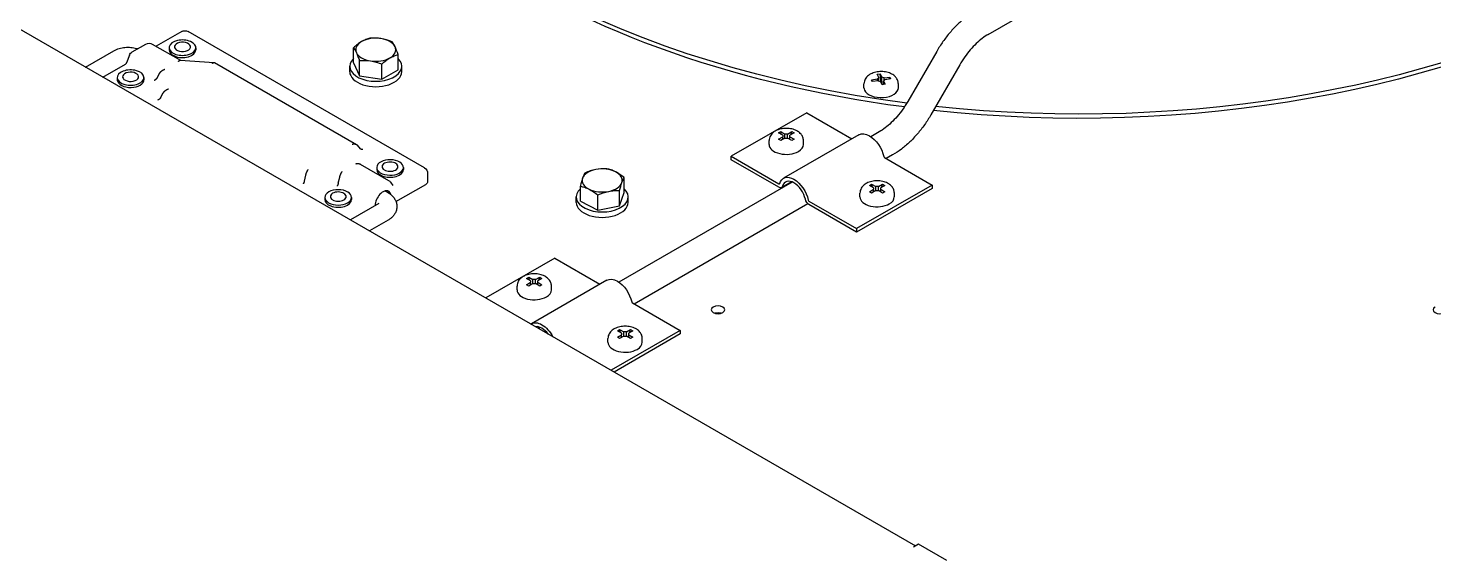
# Model space of a CAD drawing. Extents: x 0 to 216, y -5 to 280.
# Drawn here: x 173.34 to 182.46, y 178.08 to 181.49 of the extents above; entities that cross this region are included whole.
import ezdxf

# ---------------------------------------------------------------- set-up
doc = ezdxf.new("R2010")
doc.units = 0
doc.header["$LTSCALE"] = 10
doc.header["$MEASUREMENT"] = 0
doc.layers.add('CADdetails-9-EXTRAFINE', color=9, linetype='CONTINUOUS')

msp = doc.modelspace()

# ---------------------------------------------------------------- linework, layer by layer
at = {"layer": 'CADdetails-9-EXTRAFINE', "linetype": 'Continuous', "extrusion": (0.707107, 0.408248, -0.57735)}
for p, q in [((169.8024, 183.4975), (179.1006, 178.1292)), ((179.5723, 181.451), (180.7314, 182.1202)), ((174.3378, 181.4692), (174.1721, 181.3735)), ((175.9127, 180.5839), (174.3794, 181.4692)), ((174.0168, 181.337), (174.1053, 181.3881)), ((174.1469, 181.3881), (174.3296, 181.2826)), ((174.2563, 181.3647), (174.2563, 181.3506)), ((174.4295, 181.3647), (174.4295, 181.3506)), ((175.4524, 181.2662), (175.4524, 181.3642)), ((173.714, 181.2391), (173.8967, 181.3446)), ((173.9988, 181.316), (173.9797, 181.2669)), ((174.3283, 181.2827), (174.5485, 181.2687)), ((175.4912, 181.1826), (175.4912, 181.2806)), ((175.7421, 181.2214), (175.7421, 181.3194)), ((179.2375, 181.3408), (179.0494, 181.015)), ((173.8267, 181.1741), (173.9722, 181.2581)), ((174.1756, 181.1652), (174.1943, 181.1981)), ((174.5509, 181.268), (175.4721, 180.7361)), ((175.4286, 181.2087), (175.4286, 181.2438)), ((175.4524, 181.2662), (175.4912, 181.1826)), ((175.4912, 181.1826), (175.6361, 181.1602)), ((175.6361, 181.1602), (175.6361, 181.2582)), ((175.6361, 181.1602), (175.7421, 181.2214)), ((175.7659, 181.2087), (175.7659, 181.2438)), ((178.8512, 181.1918), (178.8712, 181.1949)), ((178.8611, 181.1704), (178.8512, 181.1918)), ((178.8712, 181.1949), (178.8812, 181.1735)), ((178.8766, 181.137), (178.8712, 181.1949)), ((179.3875, 181.2542), (179.1994, 180.9284)), ((173.9198, 181.1704), (173.9198, 181.1563)), ((174.093, 181.1704), (174.093, 181.1563)), ((178.7654, 181.105), (178.7654, 181.1299)), ((178.8154, 181.156), (178.8525, 181.1618)), ((178.8208, 181.1444), (178.8154, 181.156)), ((178.8579, 181.1502), (178.8208, 181.1444)), ((178.8611, 181.1704), (178.8525, 181.1618)), ((178.8525, 181.1493), (178.8525, 181.1618)), ((178.8579, 181.1502), (178.8728, 181.1452)), ((178.8611, 181.1491), (178.8611, 181.1704)), ((178.8827, 181.1238), (178.8728, 181.1452)), ((178.8961, 181.1685), (178.8812, 181.1735)), ((178.8812, 181.1271), (178.8812, 181.1735)), ((178.9028, 181.1269), (178.8827, 181.1238)), ((178.8929, 181.1483), (178.9015, 181.1569)), ((178.8929, 181.1483), (178.9028, 181.1269)), ((178.8929, 181.1254), (178.8929, 181.1483)), ((178.8961, 181.1685), (178.9332, 181.1742)), ((178.8961, 181.1515), (178.8961, 181.1685)), ((178.9386, 181.1627), (178.9015, 181.1569)), ((178.9278, 181.161), (178.9332, 181.1742)), ((178.9332, 181.1742), (178.9386, 181.1627)), ((178.9885, 181.105), (178.9885, 181.1299)), ((174.1998, 181.038), (174.2185, 181.0709)), ((178.3945, 180.9423), (177.9046, 180.6594)), ((178.3945, 180.9423), (178.6875, 180.7731)), ((178.2108, 180.8113), (178.2255, 180.8198)), ((178.2255, 180.8198), (178.2526, 180.8041)), ((178.2308, 180.7997), (178.2255, 180.8198)), ((178.2699, 180.8041), (178.297, 180.8198)), ((178.2917, 180.7997), (178.297, 180.8198)), ((178.297, 180.8198), (178.3117, 180.8113)), ((178.8646, 180.8182), (178.8103, 180.7868)), ((175.4971, 180.7083), (175.4784, 180.7308)), ((178.1497, 180.7364), (178.1497, 180.7613)), ((178.2379, 180.7957), (178.2108, 180.8113)), ((178.2108, 180.77), (178.2379, 180.7857)), ((178.2255, 180.7615), (178.2108, 180.77)), ((178.2526, 180.7772), (178.2255, 180.7615)), ((178.2379, 180.7957), (178.2379, 180.7857)), ((178.2379, 180.7687), (178.2379, 180.7857)), ((178.2389, 180.7693), (178.2379, 180.7731)), ((178.733, 180.7994), (178.2431, 180.5166)), ((178.2699, 180.8041), (178.2526, 180.8041)), ((178.2526, 180.7772), (178.2526, 180.8041)), ((178.2526, 180.7772), (178.2699, 180.7772)), ((178.2699, 180.7772), (178.2699, 180.8041)), ((178.297, 180.7615), (178.2699, 180.7772)), ((178.2835, 180.7693), (178.2846, 180.7731)), ((178.3117, 180.8113), (178.2846, 180.7957)), ((178.2846, 180.7857), (178.2846, 180.7957)), ((178.2846, 180.7857), (178.3117, 180.77)), ((178.2846, 180.7687), (178.2846, 180.7857)), ((178.3117, 180.77), (178.297, 180.7615)), ((178.3728, 180.7364), (178.3728, 180.7613)), ((177.9046, 180.6368), (177.9046, 180.6594)), ((177.9046, 180.6594), (178.2138, 180.4809)), ((178.2138, 180.4583), (177.9046, 180.6368)), ((178.8985, 180.6513), (179.2077, 180.4728)), ((178.9512, 180.6682), (178.9102, 180.6445)), ((175.4963, 180.609), (175.6802, 180.5028)), ((175.6035, 180.5869), (175.6035, 180.5728)), ((175.7767, 180.5869), (175.7767, 180.5728)), ((175.9335, 180.5479), (175.9335, 180.4936)), ((175.134, 180.4987), (175.143, 180.5372)), ((175.3542, 180.4847), (175.3632, 180.5232)), ((175.6934, 180.4907), (175.708, 180.4699)), ((175.7284, 180.3653), (175.9213, 180.4766)), ((176.925, 180.3673), (176.925, 180.4653)), ((178.3005, 180.4925), (177.1748, 179.8426)), ((177.2088, 180.4234), (177.2088, 180.5214)), ((178.2962, 180.4941), (178.2312, 180.4566)), ((179.2077, 180.4728), (178.7178, 180.1899)), ((178.8006, 180.4708), (178.8153, 180.4793)), ((178.8277, 180.4551), (178.8006, 180.4708)), ((178.8153, 180.4793), (178.8424, 180.4636)), ((178.8206, 180.4592), (178.8153, 180.4793)), ((178.8277, 180.4551), (178.8277, 180.4452)), ((178.8597, 180.4636), (178.8424, 180.4636)), ((178.8424, 180.4367), (178.8424, 180.4636)), ((178.8597, 180.4636), (178.8868, 180.4793)), ((178.8597, 180.4367), (178.8597, 180.4636)), ((178.9015, 180.4708), (178.8744, 180.4551)), ((178.8744, 180.4452), (178.8744, 180.4551)), ((178.8815, 180.4592), (178.8868, 180.4793)), ((178.8868, 180.4793), (178.9015, 180.4708)), ((179.2077, 180.4728), (179.2077, 180.4502)), ((175.2669, 180.3926), (175.2669, 180.3785)), ((175.4401, 180.3926), (175.4401, 180.3785)), ((175.6778, 180.4226), (175.6571, 180.4345)), ((176.8982, 180.3603), (176.8982, 180.3953)), ((176.925, 180.3673), (177.038, 180.3103)), ((177.038, 180.3103), (177.038, 180.4084)), ((177.1799, 180.3384), (177.1799, 180.4364)), ((177.1799, 180.3384), (177.2088, 180.4234)), ((177.2356, 180.3603), (177.2356, 180.3953)), ((178.4086, 180.3685), (178.7178, 180.1899)), ((179.2077, 180.4502), (178.7178, 180.1673)), ((178.7395, 180.3958), (178.7395, 180.4207)), ((178.8006, 180.4295), (178.8277, 180.4452)), ((178.8153, 180.421), (178.8006, 180.4295)), ((178.8424, 180.4367), (178.8153, 180.421)), ((178.8277, 180.4282), (178.8277, 180.4452)), ((178.8288, 180.4288), (178.8277, 180.4326)), ((178.8424, 180.4367), (178.8597, 180.4367)), ((178.8868, 180.421), (178.8597, 180.4367)), ((178.8733, 180.4288), (178.8744, 180.4326)), ((178.8744, 180.4452), (178.9015, 180.4295)), ((178.8744, 180.4282), (178.8744, 180.4452)), ((178.9015, 180.4295), (178.8868, 180.421)), ((178.9626, 180.3958), (178.9626, 180.4207)), ((175.6161, 180.3519), (175.4335, 180.2464)), ((175.5933, 180.3403), (175.5933, 180.3387)), ((177.038, 180.3103), (177.1799, 180.3384)), ((178.4017, 180.3509), (177.2747, 179.7002)), ((178.7178, 180.1673), (178.4086, 180.3459)), ((175.6778, 180.2451), (175.5568, 180.1752)), ((178.7178, 180.1899), (178.7178, 180.1673)), ((176.759, 179.998), (176.3113, 179.7396)), ((176.759, 179.998), (177.052, 179.8288)), ((176.514, 179.792), (176.514, 179.8169)), ((176.5751, 179.867), (176.5898, 179.8754)), ((176.6022, 179.8513), (176.5751, 179.867)), ((176.5751, 179.8257), (176.6022, 179.8413)), ((176.5898, 179.8172), (176.5751, 179.8257)), ((176.5898, 179.8754), (176.6169, 179.8598)), ((176.5951, 179.8554), (176.5898, 179.8754)), ((176.6169, 179.8328), (176.5898, 179.8172)), ((176.6022, 179.8513), (176.6022, 179.8413)), ((176.6022, 179.8244), (176.6022, 179.8413)), ((176.6033, 179.825), (176.6022, 179.8288)), ((177.0975, 179.8551), (176.6076, 179.5723)), ((176.6342, 179.8598), (176.6169, 179.8598)), ((176.6169, 179.8328), (176.6169, 179.8598)), ((176.6169, 179.8328), (176.6342, 179.8328)), ((176.6342, 179.8598), (176.6613, 179.8754)), ((176.6342, 179.8328), (176.6342, 179.8598)), ((176.6613, 179.8172), (176.6342, 179.8328)), ((176.6479, 179.825), (176.6489, 179.8288)), ((176.676, 179.867), (176.6489, 179.8513)), ((176.6489, 179.8413), (176.6489, 179.8513)), ((176.6489, 179.8413), (176.676, 179.8257)), ((176.6489, 179.8244), (176.6489, 179.8413)), ((176.656, 179.8554), (176.6613, 179.8754)), ((176.6613, 179.8754), (176.676, 179.867)), ((176.676, 179.8257), (176.6613, 179.8172)), ((176.7371, 179.792), (176.7371, 179.8169)), ((177.2629, 179.707), (177.5722, 179.5285)), ((176.6607, 179.5499), (176.6503, 179.5439)), ((176.665, 179.5482), (176.6539, 179.5418)), ((177.1038, 179.4515), (177.1038, 179.4764)), ((177.5722, 179.5285), (177.1245, 179.2701)), ((177.5722, 179.5059), (177.1441, 179.2588)), ((177.1649, 179.5264), (177.1796, 179.5349)), ((177.192, 179.5108), (177.1649, 179.5264)), ((177.1649, 179.4851), (177.192, 179.5008)), ((177.1796, 179.4767), (177.1649, 179.4851)), ((177.1796, 179.5349), (177.2067, 179.5193)), ((177.185, 179.5149), (177.1796, 179.5349)), ((177.2067, 179.4923), (177.1796, 179.4767)), ((177.192, 179.5108), (177.192, 179.5008)), ((177.192, 179.4838), (177.192, 179.5008)), ((177.1931, 179.4844), (177.192, 179.4883)), ((177.224, 179.5193), (177.2067, 179.5193)), ((177.2067, 179.4923), (177.2067, 179.5193)), ((177.2067, 179.4923), (177.224, 179.4923)), ((177.224, 179.5193), (177.2511, 179.5349)), ((177.224, 179.4923), (177.224, 179.5193)), ((177.2511, 179.4767), (177.224, 179.4923)), ((177.2377, 179.4844), (177.2387, 179.4883)), ((177.2658, 179.5264), (177.2387, 179.5108)), ((177.2387, 179.5008), (177.2387, 179.5108)), ((177.2387, 179.5008), (177.2658, 179.4851)), ((177.2387, 179.4838), (177.2387, 179.5008)), ((177.2458, 179.5149), (177.2511, 179.5349)), ((177.2511, 179.5349), (177.2658, 179.5264)), ((177.2658, 179.4851), (177.2511, 179.4767)), ((177.3269, 179.4515), (177.3269, 179.4764)), ((177.5722, 179.5285), (177.5722, 179.5059)), ((179.1194, 178.1401), (179.0873, 178.1215)), ((179.3031, 178.034), (179.1194, 178.1401))]:
    msp.add_line(p, q, dxfattribs=at)
at = {"layer": 'CADdetails-9-EXTRAFINE', "linetype": 'Continuous', "extrusion": (1.15891e-16, 2.13149e-17, -1)}
msp.add_arc((-174.3586, 181.4332), 0.0416, 60, 120, dxfattribs=at)
at = {"layer": 'CADdetails-9-EXTRAFINE', "linetype": 'Continuous', "extrusion": (8.81358e-17, 6.93889e-17, -1)}
for centre, start, end in [((-174.1261, 181.3521), 60, 120), ((-175.6594, 180.4668), 120, 144.89609)]:
    msp.add_arc(centre, 0.0416, start, end, dxfattribs=at)
at = {"layer": 'CADdetails-9-EXTRAFINE', "linetype": 'Continuous', "extrusion": (1.56528e-16, 1.72974e-16, -1)}
msp.add_arc((-174.0376, 181.301), 0.0416, 21.20602, 60, dxfattribs=at)
at = {"layer": 'CADdetails-9-EXTRAFINE', "linetype": 'Continuous', "extrusion": (8.06987e-17, 1.93293e-16, -1)}
msp.add_arc((-175.8919, 180.5479), 0.0416, 120, 180, dxfattribs=at)
at = {"layer": 'CADdetails-9-EXTRAFINE', "linetype": 'Continuous', "extrusion": (1.11022e-16, 2.77556e-16, -1)}
msp.add_ellipse((180.1604, 183.8704), major_axis=(-5.0876, 0), ratio=0.57735, start_param=-1.349434, end_param=0.780399, dxfattribs=at)
at = {"layer": 'CADdetails-9-EXTRAFINE', "linetype": 'Continuous', "extrusion": (2.22045e-16, 4.16334e-16, -1)}
msp.add_ellipse((180.1604, 183.8433), major_axis=(-5.0876, 0), ratio=0.57735, start_param=-1.346237, end_param=0, dxfattribs=at)
at = {"layer": 'CADdetails-9-EXTRAFINE', "linetype": 'Continuous', "extrusion": (1.73642e-29, 2.77556e-16, -1)}
msp.add_ellipse((180.1604, 183.8433), major_axis=(-5.0876, 0), ratio=0.57735, start_param=-2.356194, end_param=-1.384068, dxfattribs=at)
at = {"layer": 'CADdetails-9-EXTRAFINE', "linetype": 'Continuous', "extrusion": (5.55112e-17, 4.16334e-16, -1)}
msp.add_ellipse((180.1604, 183.8704), major_axis=(-5.0876, 0), ratio=0.57735, start_param=-2.356194, end_param=-1.387018, dxfattribs=at)
at = {"layer": 'CADdetails-9-EXTRAFINE', "linetype": 'Continuous'}
for centre, major_axis, start_param, end_param in [((174.3429, 181.3647), (-0.0866, 0), -2.226266, 0.915327), ((174.3429, 181.3698), (-0.052, 0), -2.226266, 0.915327), ((174.3429, 181.3647), (0.0866, 0), -2.226266, 0.915327), ((174.3429, 181.3698), (0.052, 0), -2.226266, 0.915327), ((175.5972, 181.3513), (-0.1299, 0), -0.785398, 0.261799), ((175.5972, 181.3513), (-0.1299, 0), -1.832596, -0.785398), ((175.5972, 181.3513), (0.1299, 0), 0.261799, 1.308997), ((175.5972, 181.3513), (0.1299, 0), -0.785398, 0.261799), ((174.3429, 181.3506), (-0.0866, 0), 0, 0.915327), ((174.3429, 181.3506), (0.0866, 0), -2.226266, 0), ((175.5972, 181.2438), (-0.1687, 0), -0.537783, 3.679376), ((175.5972, 181.3513), (-0.1299, 0), 0.261799, 1.308997), ((175.5972, 181.3513), (0.1299, 0), -1.832596, -0.785398), ((174.0064, 181.1704), (0.0866, 0), 0.069212, 3.210805), ((174.0064, 181.1755), (0.052, 0), 0.069212, 3.210805), ((175.5972, 181.2087), (-0.1687, 0), 0, 3.141593), ((174.0064, 181.1563), (-0.0866, 0), 0, 0.069212), ((174.0064, 181.1704), (-0.0866, 0), 0.069212, 3.210805), ((174.0064, 181.1563), (-0.0866, 0), 0.069212, 3.141593), ((174.0064, 181.1755), (-0.052, 0), 0.069212, 3.210805), ((178.877, 181.105), (-0.1115, 0), 0, 0.261799), ((178.877, 181.105), (-0.1115, 0), 0.261799, 3.141593), ((178.2612, 180.7364), (-0.1115, 0), 0, 2.356194), ((178.2612, 180.7364), (0.1115, 0), -0.785398, 0), ((175.6901, 180.5869), (-0.0866, 0), -2.192974, 0.948618), ((178.8985, 180.657), (0.00346, -0.006), -2.081569, -0.785398), ((175.6901, 180.5728), (-0.0866, 0), 0, 0.948618), ((175.6901, 180.592), (-0.052, 0), -2.192974, 0.948618), ((175.6901, 180.5869), (0.0866, 0), -2.192974, 0.948618), ((175.6901, 180.5728), (0.0866, 0), -2.192974, 0), ((175.6901, 180.592), (0.052, 0), -2.192974, 0.948618), ((177.0669, 180.5028), (-0.1299, 0), -1.241095, -0.193897), ((177.0669, 180.5028), (-0.1299, 0), -2.288292, -1.241095), ((177.0669, 180.5028), (0.1299, 0), -0.193897, 0.8533), ((177.0669, 180.5028), (-0.1299, 0), -0.193897, 0.8533), ((177.0669, 180.5028), (0.1299, 0), -1.241095, -0.193897), ((178.2138, 180.4866), (0.00346, -0.006), -0.785398, 0.510773), ((178.3112, 180.3987), (-0.0542, 0.0939), -0.785398, 0.510773), ((178.3112, 180.3987), (-0.0542, 0.0939), -2.081569, -0.785398), ((175.3535, 180.3926), (-0.0866, 0), -2.168228, 0.973364), ((175.3535, 180.3785), (-0.0866, 0), 0, 0.973364), ((175.3535, 180.3977), (-0.052, 0), -2.168228, 0.973364), ((175.3535, 180.3926), (0.0866, 0), -2.168228, 0.973364), ((175.3535, 180.3785), (0.0866, 0), -2.168228, 0), ((175.3535, 180.3977), (0.052, 0), -2.168228, 0.973364), ((175.6445, 180.3698), (-0.0362, -0.0627), -1.957403, -0.785398), ((175.6445, 180.3698), (0.0362, 0.0627), -0.574148, 0.386607), ((177.0669, 180.3953), (-0.1687, 0), -0.5712, 3.712792), ((177.0669, 180.3603), (-0.1687, 0), 0, 3.141593), ((177.0669, 180.5028), (0.1299, 0), -2.288292, -1.241095), ((178.4086, 180.3741), (0.00346, -0.006), -2.081569, -0.785398), ((178.851, 180.3958), (-0.1115, 0), 0, 2.356194), ((178.851, 180.3958), (0.1115, 0), -0.785398, 0), ((176.6256, 179.792), (-0.1115, 0), 0, 2.356194), ((176.6256, 179.792), (0.1115, 0), -0.785398, 0), ((177.2629, 179.7127), (0.00346, -0.006), -2.081569, -0.785398), ((177.8182, 179.6627), (-0.0443, 0), -0.785398, 2.356194), ((177.8182, 179.6627), (0.0443, 0), -0.785398, 2.356194), ((177.8182, 179.6169), (-0.0443, 0), -2.033314, -1.108279), ((182.5026, 179.6627), (-0.0443, 0), -0.785398, 2.356194), ((176.6757, 179.4544), (-0.0542, 0.0939), -0.785398, -0.221012), ((176.6757, 179.4544), (-0.0542, 0.0939), -1.349784, -0.785398), ((177.2154, 179.4515), (-0.1115, 0), 0, 2.356194), ((177.2154, 179.4515), (0.1115, 0), -0.785398, 0)]:
    msp.add_ellipse(centre, major_axis=major_axis, ratio=0.57735, start_param=start_param, end_param=end_param, dxfattribs=at)
at = {"layer": 'CADdetails-9-EXTRAFINE', "linetype": 'Continuous', "extrusion": (-8.202e-17, -7.99819e-17, -1)}
msp.add_ellipse((178.8011, 180.6815), major_axis=(-0.0681, 0.1179), ratio=0.57735, start_param=0, end_param=0.785398, dxfattribs=at)
at = {"layer": 'CADdetails-9-EXTRAFINE', "linetype": 'Continuous', "extrusion": (-1.18381e-16, 9.40192e-17, -1)}
for centre in [(178.8011, 180.6815), (178.3112, 180.3987)]:
    msp.add_ellipse(centre, major_axis=(0.0681, -0.1179), ratio=0.57735, start_param=-2.356194, end_param=-1.060024, dxfattribs=at)
at = {"layer": 'CADdetails-9-EXTRAFINE', "linetype": 'Continuous', "extrusion": (1.11022e-16, 1.38778e-16, -1)}
msp.add_ellipse((175.8919, 180.4936), major_axis=(0.0416, 0), ratio=0.57735, start_param=0, end_param=0.785398, dxfattribs=at)
at = {"layer": 'CADdetails-9-EXTRAFINE', "linetype": 'Continuous', "extrusion": (-1.56241e-16, 4.85723e-17, -1)}
msp.add_ellipse((178.2138, 180.4866), major_axis=(0.0173, -0.03), ratio=0.57735, start_param=-0.510773, end_param=0.785398, dxfattribs=at)
at = {"layer": 'CADdetails-9-EXTRAFINE', "linetype": 'Continuous', "extrusion": (1.00555e-17, 2.04628e-16, -1)}
msp.add_ellipse((178.3112, 180.3987), major_axis=(-0.0681, 0.1179), ratio=0.57735, start_param=-0.510773, end_param=0.785398, dxfattribs=at)
at = {"layer": 'CADdetails-9-EXTRAFINE', "linetype": 'Continuous', "extrusion": (3.47674e-16, -8.43346e-18, -1)}
msp.add_ellipse((175.6396, 180.3727), major_axis=(0.0362, 0.0627), ratio=0.57735, start_param=0.067717, end_param=0.553072, dxfattribs=at)
at = {"layer": 'CADdetails-9-EXTRAFINE', "linetype": 'Continuous', "extrusion": (3.56588e-17, 1.60282e-16, -1)}
msp.add_ellipse((178.4086, 180.3741), major_axis=(-0.0173, 0.03), ratio=0.57735, start_param=-2.356194, end_param=-1.060024, dxfattribs=at)
at = {"layer": 'CADdetails-9-EXTRAFINE', "linetype": 'Continuous', "extrusion": (-1.73434e-16, -3.26701e-17, -1)}
msp.add_ellipse((177.1656, 179.7372), major_axis=(-0.0681, 0.1179), ratio=0.57735, start_param=0, end_param=0.785398, dxfattribs=at)
at = {"layer": 'CADdetails-9-EXTRAFINE', "linetype": 'Continuous', "extrusion": (9.33317e-17, -5.0633e-17, -1)}
msp.add_ellipse((177.1656, 179.7372), major_axis=(0.0681, -0.1179), ratio=0.57735, start_param=-2.356194, end_param=-1.060024, dxfattribs=at)
at = {"layer": 'CADdetails-9-EXTRAFINE', "linetype": 'Continuous', "extrusion": (-2.61893e-16, 1.20545e-16, -1)}
msp.add_ellipse((176.6757, 179.4544), major_axis=(-0.0681, 0.1179), ratio=0.57735, start_param=-0.047244, end_param=0.785398, dxfattribs=at)
at = {"layer": 'CADdetails-9-EXTRAFINE', "linetype": 'Continuous', "extrusion": (-3.80091e-17, 6.58336e-17, -1)}
msp.add_ellipse((176.6757, 179.4544), major_axis=(0.0681, -0.1179), ratio=0.57735, start_param=-2.356194, end_param=-1.523552, dxfattribs=at)
at = {"layer": 'CADdetails-9-EXTRAFINE', "linetype": 'Continuous'}
for points, knots in [([(179.4857, 181.601), (179.4662, 181.5898), (179.4472, 181.577), (179.4101, 181.5488), (179.3921, 181.5334), (179.3572, 181.5002), (179.3404, 181.4824), (179.3081, 181.4448), (179.2928, 181.4251), (179.2638, 181.384), (179.2501, 181.3627), (179.2375, 181.3408)], [0, 0, 0, 0, 0.1570796, 0.1570796, 0.3141593, 0.3141593, 0.4712389, 0.4712389, 0.6283185, 0.6283185, 0.7853982, 0.7853982, 0.7853982, 0.7853982]), ([(173.8967, 181.3446), (173.9079, 181.3511), (173.9198, 181.3559), (173.9443, 181.3631), (173.9569, 181.3654), (173.9823, 181.3678), (173.9952, 181.3678), (174.0206, 181.3654), (174.0332, 181.3631), (174.0477, 181.3589), (174.0499, 181.3582), (174.0522, 181.3574)], [3.141593, 3.141593, 3.141593, 3.141593, 3.455752, 3.455752, 3.769911, 3.769911, 4.08407, 4.08407, 4.39823, 4.39823, 4.455996, 4.455996, 4.455996, 4.455996]), ([(175.5054, 181.4043), (175.4964, 181.3991), (175.4873, 181.393), (175.4696, 181.3794), (175.4609, 181.372), (175.4524, 181.3642)], [0.007687364, 0.007687364, 0.007687364, 0.007687364, 0.009079015, 0.009079015, 0.010470665, 0.010470665, 0.010470665, 0.010470665]), ([(175.5584, 181.4255), (175.5498, 181.4234), (175.541, 181.4207), (175.5233, 181.4137), (175.5144, 181.4095), (175.5054, 181.4043)], [0.004905717, 0.004905717, 0.004905717, 0.004905717, 0.006296541, 0.006296541, 0.007687364, 0.007687364, 0.007687364, 0.007687364]), ([(175.6309, 181.4237), (175.6247, 181.4247), (175.6185, 181.4254), (175.6063, 181.4264), (175.6003, 181.4267), (175.5822, 181.4271), (175.5702, 181.4265), (175.5584, 181.4255)], [0.002782414, 0.002782414, 0.002782414, 0.002782414, 0.003475359, 0.003475359, 0.004168303, 0.004168303, 0.005554192, 0.005554192, 0.005554192, 0.005554192]), ([(175.7227, 181.3707), (175.7211, 181.3742), (175.7194, 181.3776), (175.7161, 181.3838), (175.7145, 181.3866), (175.7097, 181.3946), (175.7065, 181.3991), (175.7033, 181.403)], [0.002782414, 0.002782414, 0.002782414, 0.002782414, 0.003475359, 0.003475359, 0.004168303, 0.004168303, 0.005554192, 0.005554192, 0.005554192, 0.005554192]), ([(179.5723, 181.451), (179.5596, 181.4437), (179.5466, 181.435), (179.5204, 181.4151), (179.5071, 181.4038), (179.481, 181.3789), (179.4682, 181.3654), (179.4432, 181.3363), (179.4312, 181.3208), (179.4083, 181.2884), (179.3975, 181.2715), (179.3875, 181.2542)], [0, 0, 0, 0, 0.1570796, 0.1570796, 0.3141593, 0.3141593, 0.4712389, 0.4712389, 0.6283185, 0.6283185, 0.7853982, 0.7853982, 0.7853982, 0.7853982]), ([(175.4718, 181.3319), (175.4734, 181.3283), (175.4751, 181.3245), (175.4784, 181.3166), (175.48, 181.3125), (175.4848, 181.2995), (175.488, 181.2903), (175.4912, 181.2806)], [0.002782414, 0.002782414, 0.002782414, 0.002782414, 0.003475359, 0.003475359, 0.004168303, 0.004168303, 0.005554192, 0.005554192, 0.005554192, 0.005554192]), ([(175.5636, 181.2788), (175.5698, 181.2779), (175.576, 181.2767), (175.5882, 181.274), (175.5942, 181.2724), (175.6123, 181.2671), (175.6242, 181.2629), (175.6361, 181.2582)], [0.002782414, 0.002782414, 0.002782414, 0.002782414, 0.003475359, 0.003475359, 0.004168303, 0.004168303, 0.005554192, 0.005554192, 0.005554192, 0.005554192]), ([(175.6361, 181.2582), (175.6446, 181.266), (175.6533, 181.2734), (175.671, 181.2869), (175.6801, 181.2931), (175.6891, 181.2983)], [0.002015536, 0.002015536, 0.002015536, 0.002015536, 0.003403628, 0.003403628, 0.00479172, 0.00479172, 0.00479172, 0.00479172]), ([(175.6891, 181.2983), (175.6981, 181.3034), (175.707, 181.3077), (175.7247, 181.3146), (175.7335, 181.3173), (175.7421, 181.3194)], [0.00479172, 0.00479172, 0.00479172, 0.00479172, 0.006178988, 0.006178988, 0.007566256, 0.007566256, 0.007566256, 0.007566256]), ([(173.9722, 181.2581), (173.9741, 181.2592), (173.9759, 181.2607), (173.9783, 181.2639), (173.9792, 181.2654), (173.9797, 181.2669)], [0, 0, 0, 0, 0.01284472, 0.01284472, 0.02247746, 0.02247746, 0.02247746, 0.02247746]), ([(178.9826, 181.1564), (178.9791, 181.1638), (178.9744, 181.1703), (178.9623, 181.183), (178.9545, 181.1886), (178.9361, 181.1987), (178.9252, 181.2026), (178.9023, 181.2081), (178.8903, 181.2095), (178.8663, 181.2096), (178.8543, 181.2084), (178.8312, 181.2034), (178.8201, 181.1996), (178.7996, 181.1889), (178.7901, 181.1821), (178.7761, 181.166), (178.7709, 181.1573), (178.7663, 181.1418), (178.7654, 181.1359), (178.7654, 181.1299)], [1.047198, 1.047198, 1.047198, 1.047198, 1.290132, 1.290132, 1.598312, 1.598312, 1.967813, 1.967813, 2.343621, 2.343621, 2.714829, 2.714829, 3.090108, 3.090108, 3.461612, 3.461612, 3.758457, 3.758457, 3.926991, 3.926991, 3.926991, 3.926991]), ([(178.9885, 181.1299), (178.9885, 181.1318), (178.9884, 181.1336), (178.9881, 181.1373), (178.9879, 181.1391), (178.9872, 181.1427), (178.9868, 181.1445), (178.9858, 181.148), (178.9853, 181.1497), (178.984, 181.1531), (178.9833, 181.1548), (178.9826, 181.1564)], [0.7853982, 0.7853982, 0.7853982, 0.7853982, 0.837758, 0.837758, 0.8901179, 0.8901179, 0.9424778, 0.9424778, 0.9948377, 0.9948377, 1.0471976, 1.0471976, 1.0471976, 1.0471976]), ([(179.0494, 181.015), (179.0394, 180.9977), (179.0286, 180.9808), (179.0057, 180.9484), (178.9937, 180.9329), (178.9687, 180.9038), (178.9559, 180.8903), (178.9298, 180.8654), (178.9165, 180.8541), (178.8903, 180.8342), (178.8773, 180.8255), (178.8646, 180.8182)], [2.3561945, 2.3561945, 2.3561945, 2.3561945, 2.5132741, 2.5132741, 2.6703538, 2.6703538, 2.8274334, 2.8274334, 2.984513, 2.984513, 3.1415927, 3.1415927, 3.1415927, 3.1415927]), ([(179.1994, 180.9284), (179.1868, 180.9065), (179.1731, 180.8852), (179.1441, 180.8441), (179.1288, 180.8244), (179.0966, 180.7868), (179.0797, 180.769), (179.0448, 180.7358), (179.0268, 180.7204), (178.9897, 180.6922), (178.9707, 180.6794), (178.9512, 180.6682)], [2.3561945, 2.3561945, 2.3561945, 2.3561945, 2.5132741, 2.5132741, 2.6703538, 2.6703538, 2.8274334, 2.8274334, 2.984513, 2.984513, 3.1415927, 3.1415927, 3.1415927, 3.1415927]), ([(178.1898, 180.8233), (178.1856, 180.8209), (178.1816, 180.8181), (178.1739, 180.812), (178.1703, 180.8087), (178.1636, 180.8011), (178.1606, 180.797), (178.1555, 180.7878), (178.1534, 180.7829), (178.1505, 180.7724), (178.1497, 180.7668), (178.1497, 180.7613)], [3.1415927, 3.1415927, 3.1415927, 3.1415927, 3.2986723, 3.2986723, 3.4557519, 3.4557519, 3.6128316, 3.6128316, 3.7699112, 3.7699112, 3.9269908, 3.9269908, 3.9269908, 3.9269908]), ([(178.3728, 180.7613), (178.3728, 180.7688), (178.3713, 180.7763), (178.3659, 180.7907), (178.3618, 180.7974), (178.3511, 180.8103), (178.344, 180.8162), (178.3269, 180.827), (178.3166, 180.8315), (178.2943, 180.838), (178.2824, 180.84), (178.2584, 180.8413), (178.2464, 180.8407), (178.223, 180.8368), (178.2116, 180.8336), (178.1971, 180.8272), (178.1934, 180.8254), (178.1898, 180.8233)], [0.785398, 0.785398, 0.785398, 0.785398, 0.999134, 0.999134, 1.232557, 1.232557, 1.524116, 1.524116, 1.884942, 1.884942, 2.262003, 2.262003, 2.633533, 2.633533, 3.007364, 3.007364, 3.141593, 3.141593, 3.141593, 3.141593]), ([(177.0248, 180.5738), (177.0188, 180.5726), (177.0127, 180.5711), (177.0008, 180.5679), (176.9948, 180.5661), (176.9771, 180.5601), (176.9654, 180.5554), (176.9539, 180.5503)], [0.002782414, 0.002782414, 0.002782414, 0.002782414, 0.003475359, 0.003475359, 0.004168303, 0.004168303, 0.005554192, 0.005554192, 0.005554192, 0.005554192]), ([(177.1523, 180.5593), (177.1427, 180.5641), (177.1332, 180.568), (177.1144, 180.5742), (177.105, 180.5765), (177.0958, 180.5783)], [0.00479172, 0.00479172, 0.00479172, 0.00479172, 0.006178988, 0.006178988, 0.007566256, 0.007566256, 0.007566256, 0.007566256]), ([(177.2088, 180.5214), (177.1996, 180.5288), (177.1904, 180.5359), (177.1715, 180.5487), (177.1618, 180.5545), (177.1523, 180.5593)], [0.002015536, 0.002015536, 0.002015536, 0.002015536, 0.003403628, 0.003403628, 0.00479172, 0.00479172, 0.00479172, 0.00479172]), ([(176.9394, 180.5173), (176.9382, 180.5136), (176.9369, 180.5098), (176.9345, 180.5018), (176.9333, 180.4976), (176.9297, 180.4845), (176.9273, 180.4751), (176.925, 180.4653)], [0.002782414, 0.002782414, 0.002782414, 0.002782414, 0.003475359, 0.003475359, 0.004168303, 0.004168303, 0.005554192, 0.005554192, 0.005554192, 0.005554192]), ([(176.925, 180.4653), (176.9341, 180.4635), (176.9436, 180.4612), (176.9624, 180.455), (176.9719, 180.4511), (176.9815, 180.4463)], [0.004905717, 0.004905717, 0.004905717, 0.004905717, 0.006296541, 0.006296541, 0.007687364, 0.007687364, 0.007687364, 0.007687364]), ([(177.1943, 180.4883), (177.1956, 180.492), (177.1968, 180.4954), (177.1992, 180.5017), (177.2004, 180.5046), (177.204, 180.5127), (177.2064, 180.5173), (177.2088, 180.5214)], [0.002782414, 0.002782414, 0.002782414, 0.002782414, 0.003475359, 0.003475359, 0.004168303, 0.004168303, 0.005554192, 0.005554192, 0.005554192, 0.005554192]), ([(178.7796, 180.4828), (178.7754, 180.4803), (178.7714, 180.4776), (178.7637, 180.4715), (178.7601, 180.4681), (178.7534, 180.4606), (178.7504, 180.4564), (178.7453, 180.4473), (178.7432, 180.4423), (178.7403, 180.4318), (178.7395, 180.4263), (178.7395, 180.4207)], [3.1415927, 3.1415927, 3.1415927, 3.1415927, 3.2986723, 3.2986723, 3.4557519, 3.4557519, 3.6128316, 3.6128316, 3.7699112, 3.7699112, 3.9269908, 3.9269908, 3.9269908, 3.9269908]), ([(178.9626, 180.4207), (178.9626, 180.4283), (178.9611, 180.4358), (178.9558, 180.4501), (178.9516, 180.4568), (178.9409, 180.4698), (178.9338, 180.4757), (178.9167, 180.4865), (178.9064, 180.4909), (178.8841, 180.4975), (178.8722, 180.4995), (178.8482, 180.5008), (178.8362, 180.5001), (178.8128, 180.4963), (178.8014, 180.4931), (178.787, 180.4867), (178.7832, 180.4848), (178.7796, 180.4828)], [0.785398, 0.785398, 0.785398, 0.785398, 0.999134, 0.999134, 1.232557, 1.232557, 1.524116, 1.524116, 1.884942, 1.884942, 2.262003, 2.262003, 2.633533, 2.633533, 3.007364, 3.007364, 3.141593, 3.141593, 3.141593, 3.141593]), ([(175.6644, 180.4358), (175.6612, 180.4355), (175.6579, 180.4348), (175.6511, 180.4326), (175.6476, 180.4311), (175.6409, 180.4272), (175.6375, 180.4248), (175.631, 180.4193), (175.6278, 180.4162), (175.6246, 180.4128)], [0, 0, 0, 0, 0.000527497, 0.000527497, 0.001054994, 0.001054994, 0.001582491, 0.001582491, 0.002109988, 0.002109988, 0.002109988, 0.002109988]), ([(175.6778, 180.4226), (175.6834, 180.4193), (175.6889, 180.4156), (175.6994, 180.4073), (175.7044, 180.4026), (175.7138, 180.392), (175.7181, 180.3861), (175.7255, 180.3729), (175.7286, 180.3657), (175.7328, 180.3502), (175.734, 180.342), (175.734, 180.3338)], [4.712389, 4.712389, 4.712389, 4.712389, 4.8694686, 4.8694686, 5.0265482, 5.0265482, 5.1836279, 5.1836279, 5.3407075, 5.3407075, 5.4977871, 5.4977871, 5.4977871, 5.4977871]), ([(176.9815, 180.4463), (176.991, 180.4415), (177.0007, 180.4357), (177.0196, 180.4229), (177.0288, 180.4158), (177.038, 180.4084)], [0.007687364, 0.007687364, 0.007687364, 0.007687364, 0.009079015, 0.009079015, 0.010470665, 0.010470665, 0.010470665, 0.010470665]), ([(177.1089, 180.4318), (177.1149, 180.433), (177.121, 180.434), (177.133, 180.4355), (177.1389, 180.436), (177.1566, 180.4371), (177.1683, 180.437), (177.1799, 180.4364)], [0.002782414, 0.002782414, 0.002782414, 0.002782414, 0.003475359, 0.003475359, 0.004168303, 0.004168303, 0.005554192, 0.005554192, 0.005554192, 0.005554192]), ([(175.6174, 180.3527), (175.6174, 180.3527), (175.6174, 180.3527), (175.6174, 180.3526), (175.6169, 180.3523), (175.6161, 180.3519)], [6.1089671, 6.1089671, 6.1089671, 6.1089671, 6.1261057, 6.1261057, 6.2831853, 6.2831853, 6.2831853, 6.2831853]), ([(175.734, 180.3338), (175.734, 180.3256), (175.7328, 180.3174), (175.7286, 180.302), (175.7255, 180.2947), (175.7181, 180.2815), (175.7138, 180.2756), (175.7044, 180.265), (175.6994, 180.2603), (175.6889, 180.252), (175.6834, 180.2483), (175.6778, 180.2451)], [5.4977871, 5.4977871, 5.4977871, 5.4977871, 5.6548668, 5.6548668, 5.8119464, 5.8119464, 5.969026, 5.969026, 6.1261057, 6.1261057, 6.2831853, 6.2831853, 6.2831853, 6.2831853]), ([(176.5541, 179.8789), (176.5499, 179.8765), (176.5459, 179.8738), (176.5382, 179.8677), (176.5346, 179.8643), (176.5279, 179.8568), (176.5249, 179.8526), (176.5198, 179.8435), (176.5177, 179.8385), (176.5148, 179.828), (176.514, 179.8224), (176.514, 179.8169)], [3.1415927, 3.1415927, 3.1415927, 3.1415927, 3.2986723, 3.2986723, 3.4557519, 3.4557519, 3.6128316, 3.6128316, 3.7699112, 3.7699112, 3.9269908, 3.9269908, 3.9269908, 3.9269908]), ([(176.7371, 179.8169), (176.7371, 179.8244), (176.7357, 179.832), (176.7303, 179.8463), (176.7262, 179.853), (176.7154, 179.866), (176.7083, 179.8718), (176.6912, 179.8827), (176.6809, 179.8871), (176.6586, 179.8936), (176.6467, 179.8956), (176.6227, 179.8969), (176.6107, 179.8963), (176.5873, 179.8924), (176.5759, 179.8892), (176.5615, 179.8829), (176.5577, 179.881), (176.5541, 179.8789)], [0.785398, 0.785398, 0.785398, 0.785398, 0.999134, 0.999134, 1.232557, 1.232557, 1.524116, 1.524116, 1.884942, 1.884942, 2.262003, 2.262003, 2.633533, 2.633533, 3.007364, 3.007364, 3.141593, 3.141593, 3.141593, 3.141593]), ([(177.3269, 179.4764), (177.3269, 179.4839), (177.3255, 179.4914), (177.3201, 179.5058), (177.316, 179.5125), (177.3052, 179.5255), (177.2981, 179.5313), (177.281, 179.5421), (177.2707, 179.5466), (177.2485, 179.5531), (177.2365, 179.5551), (177.2125, 179.5564), (177.2005, 179.5558), (177.1771, 179.5519), (177.1657, 179.5487), (177.1513, 179.5423), (177.1476, 179.5405), (177.144, 179.5384)], [0.785398, 0.785398, 0.785398, 0.785398, 0.999134, 0.999134, 1.232557, 1.232557, 1.524116, 1.524116, 1.884942, 1.884942, 2.262003, 2.262003, 2.633533, 2.633533, 3.007364, 3.007364, 3.141593, 3.141593, 3.141593, 3.141593]), ([(177.144, 179.5384), (177.1397, 179.536), (177.1357, 179.5333), (177.128, 179.5272), (177.1244, 179.5238), (177.1177, 179.5162), (177.1147, 179.5121), (177.1096, 179.503), (177.1075, 179.498), (177.1046, 179.4875), (177.1038, 179.4819), (177.1038, 179.4764)], [3.1415927, 3.1415927, 3.1415927, 3.1415927, 3.2986723, 3.2986723, 3.4557519, 3.4557519, 3.6128316, 3.6128316, 3.7699112, 3.7699112, 3.9269908, 3.9269908, 3.9269908, 3.9269908])]:
    msp.add_open_spline(points, degree=3, knots=knots, dxfattribs=at)
for points in [[(175.4524, 181.3642), (175.4587, 181.3563), (175.4652, 181.3461), (175.4718, 181.3319)], [(175.7033, 181.403), (175.6796, 181.4125), (175.6556, 181.4199), (175.6309, 181.4237)], [(175.7421, 181.3194), (175.7358, 181.3389), (175.7293, 181.3564), (175.7227, 181.3707)], [(175.4912, 181.2806), (175.5149, 181.2827), (175.5389, 181.2827), (175.5636, 181.2788)], [(176.9539, 180.5503), (176.9491, 180.5421), (176.9443, 180.5317), (176.9394, 180.5173)], [(177.0958, 180.5783), (177.0726, 180.5795), (177.049, 180.5785), (177.0248, 180.5738)], [(177.1799, 180.4364), (177.1846, 180.4561), (177.1894, 180.4739), (177.1943, 180.4883)], [(177.038, 180.4084), (177.0612, 180.4187), (177.0847, 180.4271), (177.1089, 180.4318)]]:
    msp.add_open_spline(points, degree=3, dxfattribs=at)
for points, weights in [([(174.3172, 181.2757), (174.3212, 181.2804), (174.325, 181.2829), (174.3283, 181.2827)], [1, 0.947442149649, 0.925811740524, 0.935108772626]), ([(173.9797, 181.2669), (173.9797, 181.2669), (173.9797, 181.2669), (173.9797, 181.2669)], [0.858607692004, 0.858605152555, 0.858602614062, 0.858600076526]), ([(174.1943, 181.1981), (174.2016, 181.2108), (174.2142, 181.2205), (174.2287, 181.2246)], [1, 0.910683602523, 0.910683602523, 1]), ([(174.5374, 181.2617), (174.5425, 181.2678), (174.5472, 181.2701), (174.5509, 181.268)], [1, 0.93339971833, 0.916461062563, 0.949184032699]), ([(174.1756, 181.1652), (174.1719, 181.1588), (174.1656, 181.1539), (174.1584, 181.1519)], [1, 0.910683602523, 0.910683602523, 1]), ([(174.2185, 181.0709), (174.2258, 181.0837), (174.2384, 181.0934), (174.2529, 181.0974)], [1, 0.910683602523, 0.910683602523, 1]), ([(174.1998, 181.038), (174.1962, 181.0316), (174.1899, 181.0268), (174.1826, 181.0248)], [1, 0.910683602523, 0.910683602523, 1]), ([(175.444, 180.7383), (175.4585, 180.7423), (175.4711, 180.7396), (175.4784, 180.7308)], [1, 0.910683602523, 0.910683602523, 1]), ([(175.5143, 180.7046), (175.5071, 180.7026), (175.5008, 180.7039), (175.4971, 180.7083)], [1, 0.910683602523, 0.910683602523, 1]), ([(175.143, 180.5372), (175.1465, 180.5521), (175.1526, 180.5656), (175.1595, 180.574)], [1, 0.910683602523, 0.910683602523, 1]), ([(175.3632, 180.5232), (175.3667, 180.5381), (175.3728, 180.5516), (175.3797, 180.56)], [1, 0.910683602523, 0.910683602523, 1]), ([(175.4683, 180.6111), (175.4788, 180.6141), (175.4887, 180.6134), (175.4963, 180.609)], [1, 0.93339971833, 0.916461062563, 0.949184032699]), ([(175.134, 180.4987), (175.1323, 180.4912), (175.1293, 180.4844), (175.1258, 180.4802)], [1, 0.910683602523, 0.910683602523, 1]), ([(175.3542, 180.4847), (175.3525, 180.4772), (175.3495, 180.4704), (175.346, 180.4662)], [1, 0.910683602523, 0.910683602523, 1])]:
    msp.add_rational_spline(points, weights, degree=3, dxfattribs=at)

doc.saveas('drawing.dxf')
